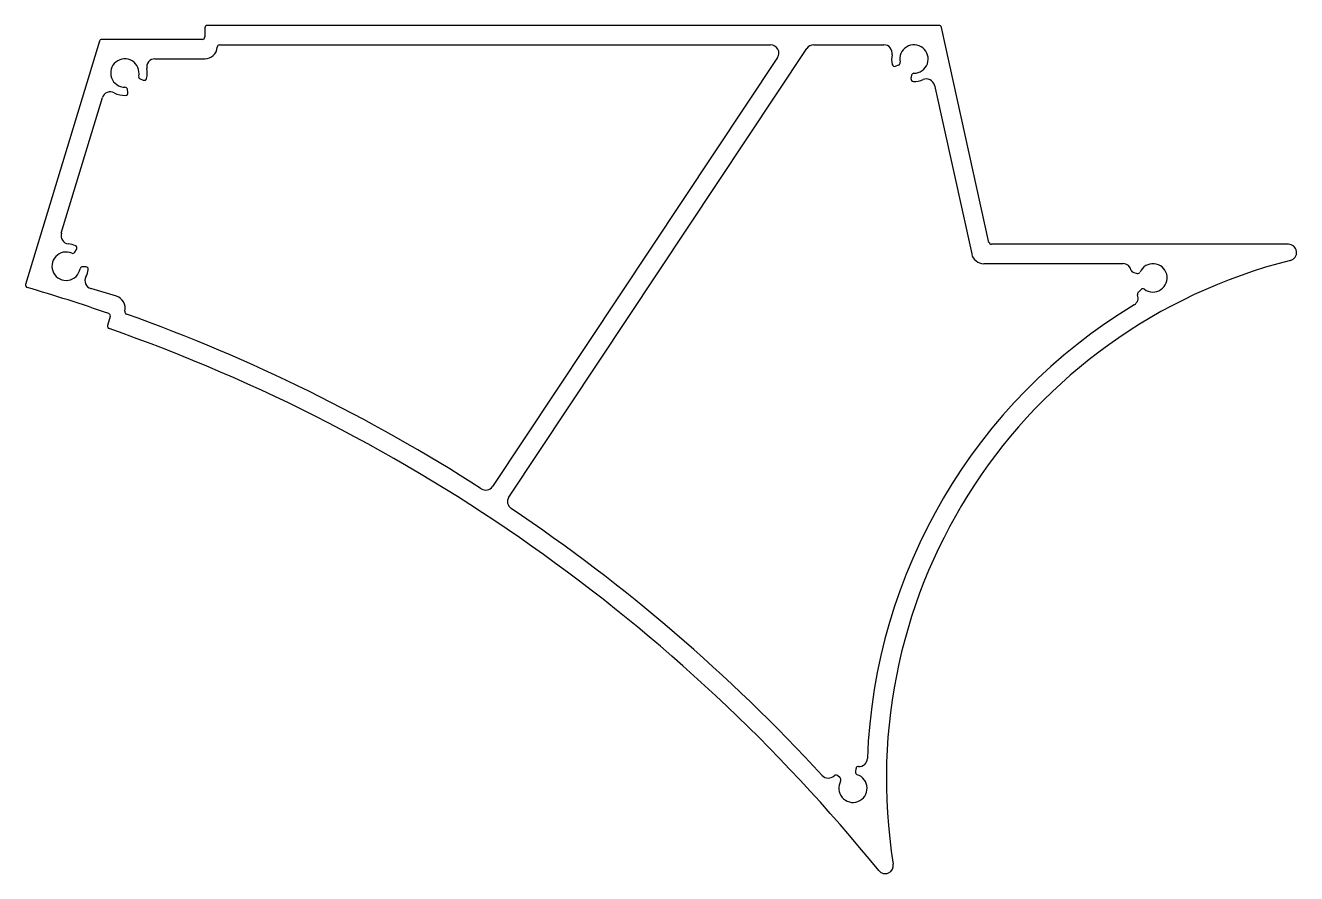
# Model space of a CAD drawing. Extents: x -98 to 98, y -92 to 39.
import ezdxf

# ---------------------------------------------------------------- set-up
doc = ezdxf.new("R2010")
doc.units = 0
doc.header["$MEASUREMENT"] = 0
doc.layers.get('0').update_dxf_attribs({"linetype": 'CONTINUOUS'})

msp = doc.modelspace()

# ---------------------------------------------------------------- linework, layer by layer
for p, q in [((-70.51, 38.32), (-70.51, 36.92)), ((42.87, 38.7), (-70.13, 38.7)), ((50.59, 5.21), (43.24, 38.4)), ((-86.79, 36.27), (-98.2, -1.28)), ((-70.9, 36.54), (-86.42, 36.54)), ((-68.23, 35.7), (16.87, 35.7)), ((23.52, 35.7), (34.37, 35.7)), ((-78.22, 33.54), (-70.51, 33.54)), ((17.93, 33.73), (-26.09, -32.47)), ((-23.57, -34.11), (22.47, 35.13)), ((36.16, 32.4), (36.64, 32.59)), ((-80.49, 30.44), (-80.01, 30.26)), ((38.62, 31), (38.54, 30.49)), ((42.15, 29.45), (47.92, 3.41)), ((-92.67, 6.61), (-86.31, 27.55)), ((-82.38, 28.33), (-82.46, 28.84)), ((-90.58, 3.69), (-90.31, 4.12)), ((96.82, 4.92), (50.97, 4.92)), ((-88.87, 1.43), (-89.38, 1.44)), ((49.78, 1.92), (71.3, 1.92)), ((72.82, 0.58), (73.46, 0.41)), ((-84.16, -3.12), (-88.12, -1.92)), ((74.09, -2.05), (73.63, -2.51)), ((-85.11, -6.26), (-85.53, -7.63)), ((30.05, -76.03), (29.97, -76.56)), ((27.59, -77.47), (27.17, -77.13))]:
    msp.add_line(p, q)
for centre, radius, start, end in [((-70.13, 38.32), 0.381, 90, 180), ((42.87, 38.32), 0.381, 12.502, 90), ((-86.42, 36.16), 0.381, 90, 163.0997), ((-70.9, 36.92), 0.381, 270, 0), ((-70.51, 35.45), 1.91, 270, 356.8153), ((-68.23, 35.32), 0.381, 90, 176.8153), ((16.87, 34.43), 1.27, 326.3827, 90), ((23.52, 34.43), 1.27, 90, 146.3827), ((34.37, 34.43), 1.27, 348.7768, 90), ((39.01, 33.51), 2.19, 269.7689, 192.7304), ((-82.86, 31.35), 2.19, 347.5191, 270.4804), ((-78.22, 32.27), 1.27, 90, 191.2256), ((39.01, 33.51), 3.46, 168.7768, 194.1442), ((-82.86, 31.35), 3.46, 346.1063, 11.2223), ((36.02, 32.76), 0.381, 194.1485, 291.2535), ((36.5, 32.94), 0.381, 291.2553, 12.7304), ((-80.35, 30.8), 0.381, 167.5225, 249.0024), ((-79.87, 30.61), 0.381, 249, 346.1063), ((38.92, 30.43), 0.381, 171.25, 268.3563), ((39, 30.94), 0.381, 89.7739, 171.2556), ((39.01, 33.51), 3.46, 268.3563, 293.7232), ((40.91, 29.18), 1.27, 12.5027, 113.7232), ((-85.09, 27.18), 1.27, 61.8766, 163.1028), ((-82.86, 31.35), 3.46, 241.8766, 271.8937), ((-82.84, 28.78), 0.381, 9, 90.4804), ((-82.76, 28.27), 0.381, 271.8937, 9), ((-91.45, 6.24), 1.27, 163.1028, 264.3229), ((-91.92, 1.53), 3.46, 65.2061, 84.3229), ((-90.63, 4.32), 0.381, 328.0997, 65.2061), ((50.97, 5.3), 0.381, 192.502, 270), ((96.82, 3.65), 1.27, 284.1421, 90), ((-91.92, 1.53), 2.19, 66.6184, 349.5801), ((-90.9, 3.89), 0.381, 246.6252, 328.0997), ((117.3, -77.63), 82.55, 104.1411, 189.1592), ((49.78, 3.82), 1.91, 192.5019, 270), ((-89.39, 1.06), 0.381, 88.105, 169.5801), ((-88.88, 1.05), 0.381, 350.9934, 88.105), ((-91.92, 1.53), 3.46, 331.8766, 350.9934), ((71.3, 0.65), 1.27, 10.4954, 90), ((72.93, 0.95), 0.381, 190.4954, 254.5183), ((73.56, 0.77), 0.381, 254.5137, 335.9941), ((75.91, -0.27), 2.19, 233.0333, 155.9941), ((-97.83, -1.39), 0.381, 163.0997, 253.6565), ((-173.6, -259.75), 268.86, 70.8393, 73.6565), ((-87.75, -0.7), 1.27, 151.8766, 253.0997), ((74.36, -2.33), 0.381, 53.0333, 134.5137), ((-84.71, -4.94), 1.91, 345.8329, 73.1018), ((72.35, -3.36), 1.27, 301.1768, 20.4146), ((73.9, -2.78), 0.381, 134.5193, 200.4105), ((-85.48, -6.15), 0.381, 343.0997, 70.8427), ((-82.49, -5.5), 0.381, 165.8292, 250.2884), ((-173.6, -259.75), 269.7, 57.2836, 70.2864), ((117.3, -77.63), 85.55, 121.1768, 177.89), ((-85.16, -7.74), 0.381, 163.1056, 250.6639), ((-173.6, -259.75), 266.7, 39.0376, 70.6639), ((-27.14, -31.77), 1.27, 237.2836, 326.3827), ((-22.51, -34.81), 1.27, 146.3827, 236.1127), ((-173.6, -259.75), 269.7, 42.6275, 56.1127), ((30.54, -74.44), 1.27, 266.204, 357.8928), ((30.35, -76.62), 0.381, 170.9979, 252.474), ((30.43, -76.08), 0.381, 86.2079, 170.9979), ((25.77, -76.24), 1.27, 222.6275, 314.5379), ((26.93, -77.42), 0.381, 50.9936, 134.5379), ((29.57, -79.07), 2.19, 149.5128, 72.474), ((27.35, -77.76), 0.381, 329.5157, 50.9936), ((34.55, -90.98), 1.27, 219.0376, 9.1592)]:
    msp.add_arc(centre, radius, start, end)

doc.saveas('drawing.dxf')
